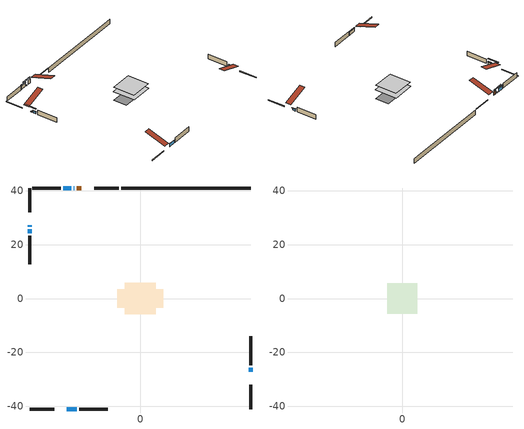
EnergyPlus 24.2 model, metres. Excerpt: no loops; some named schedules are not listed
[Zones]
conditioned space
 floor adiabatic (AdiabaticFloorConstruction): -5.8,-5.8 -5.8,5.8 5.8,5.8 5.8,-5.8 z0.86
 floor foundation (Slab1 construction): -8.59,-3.45 -8.59,3.45 8.59,3.45 8.59,-3.45 z-1.55
 wall outside (RimJoist1 construction): -8.06,41.03 -17.09,41.03 / -41.03,-41.03 -32,-41.03 / -41.03,41.03 -41.03,32 / 41.03,-41.03 41.03,-32 z0.86:1.16
 wall outside (AdiabaticWallConstruction 1): -21.82,41.03 -23.53,41.03 z0.86:2.89
 wall outside (AdiabaticWallConstruction): 41.03,-27.26 41.03,-25.68 / -41.03,25.79 -41.03,24.21 z0.86:1.9; -24.46,41.03 -24.74,41.03 / -41.03,27.26 -41.03,26.71 z0.86:1.23; -25.66,41.03 -28.53,41.03 z0.86:2.75; -27.26,-41.03 -23.6,-41.03 z0.86:2.47
 wall outside (Wall1 construction): -29.46,41.03 -40.1,41.03 / -22.67,-41.03 -12.02,-41.03 / -41.03,23.28 -41.03,12.63 / 41.03,-24.75 41.03,-14.11 z0.86:3.3
 wall foundation (FoundationWall1 construction): -7.13,41.03,-1.55 -7.13,41.03,0.86 36.22,41.03,0.86 36.22,41.03,0.8 41.03,41.03,0.8 41.03,41.03,-1.55
 window (WindowConstruction): 41.03,-27.26 41.03,-25.68 z0.86:1.9
 window (WindowConstruction 4): -24.46,41.03 -24.73,41.03 z0.86:1.22
 window (WindowConstruction 5): -41.03,27.26 -41.03,26.71 z0.86:1.22
 window (WindowConstruction 1): -25.66,41.03 -28.53,41.03 z0.86:2.75
 window (WindowConstruction 2): -27.26,-41.03 -23.6,-41.03 z0.86:2.47
 window (WindowConstruction 3): -41.03,25.79 -41.03,24.21 z0.86:1.9
 door (Door): -21.82,41.03 -23.53,41.03 z0.86:2.89
 ceiling adiabatic (AdiabaticFloorConstruction): 5.8,-5.8 5.8,5.8 -5.8,5.8 -5.8,-5.8 z0.86
attic - vented
 floor to conditioned space (Floor1 construction Reversed): -5.61,-5.61 -5.61,5.61 5.61,5.61 5.61,-5.61 z3.3
 roof outside (Roof1 construction): -20.9,41.03,3.3 -20.9,30.1,6.94 -18.01,30.1,6.94 -18.01,41.03,3.3; -28.19,-41.03,3.3 -28.19,-30.1,6.94 -31.07,-30.1,6.94 -31.07,-41.03,3.3; -41.03,28.19,3.3 -30.1,28.19,6.94 -30.1,31.07,6.94 -41.03,31.07,3.3; 41.03,-28.19,3.3 30.1,-28.19,6.94 30.1,-31.07,6.94 41.03,-31.07,3.3
shading: 41.03,-25.48 41.03,-27.46 41.44,-27.46 41.44,-25.48 z2.1; -27.4,41.03 -21.79,41.03 -21.79,41.44 -27.4,41.44 z3.89; -41.03,24.04 -41.03,29.93 -41.44,29.93 -41.44,24.04 z3.89; -28.73,41.03 -25.46,41.03 -25.46,41.44 -28.73,41.44 z2.95; -23.39,-41.03 -27.46,-41.03 -27.46,-41.44 -23.39,-41.44 z2.67; -41.03,24.01 -41.03,25.99 -41.44,25.99 -41.44,24.01 z2.1
[Building]
Building 1: Terrain=Suburbs
[Site:Location]
Winnipeg Intl AP_MB: Latitude {deg}=49.91; Longitude {deg}=-97.24; Time Zone {hr}=-6; Elevation {m}=239; Keep Site Location Information=Yes
[Site:GroundTemperature:Shallow]
-2.46526, -5.11642, -5.32873, -4.07063, 0.979979, 6.00706, 10.3653, 13.1261, 13.3606, 11.1152, 6.8681, 1.99523
[Site:WaterMainsTemperature]
Calculation Method=Schedule; Temperature Schedule=mains temperature schedule
[Material] Roughness=Rough; Thermal Absorptance=0.9
Name | Thickness {m} | Conductivity {W/m-K} | Density {kg/m3} | Specific Heat {J/kg-K} | Solar Absorptance | Visible Absorptance
asphalt or fiberglass shingles | 0.00635 | 0.162714 | 1121.4 | 1465.45 | 0.84 | 0.84
ceiling loosefill ins | 0.254 | 0.0480833 | 16.02 | 1046.75 | 0.7 | 0.7
ceiling stud and cavity | 0.1397 | 0.17909 | 65.682 | 1177.47 | 0.7 | 0.7
concrete 4.0 in. | 0.1016 | 1.803125 | 2242.8 | 837.4 | 0.7 | 0.7
concrete 8.0 in. | 0.2032 | 1.803125 | 2242.8 | 837.4 | 0.7 | 0.7
door material | 0.04445 | 0.053851 | 512.64 | 1214.23 | 0.7 | 0.7
exterior vertical ins | 0.0460229 | 0.029427 | 32.04 | 1214.23 | 0.7 | 0.7
floor covering | 0.0127 | 0.0433444 | 54.468 | 1339.84 | 0.6 | 0.6
floor rigid ins; wall rigid ins 1 | 0.512978 | 0.029427 | 32.04 | 1214.23 | 0.7 | 0.7
floor stud and cavity | 0.1397 | 1.75129 | 37.0049 | 1207.88 | 0.7 | 0.7
furniture material conditioned space 1 | 0.1524 | 0.115458 | 640.8 | 1214.23 | 0.6 | 0.6
gypsum board | 0.0127 | 0.160291 | 801 | 837.4 | 0.6 | 0.6
gypsum board 1 | 0.0127 | 0.160291 | 801 | 837.4 | 0.7 | 0.7
osb sheathing 0.5 in. | 0.0127 | 0.115458 | 512.64 | 1214.23 | 0.7 | 0.7
osb sheathing 0.75 in. | 0.01905 | 0.115458 | 512.64 | 1214.23 | 0.7 | 0.7
osb sheathing 2.0 in. | 0.0508 | 0.115458 | 512.64 | 1214.23 | 0.7 | 0.7
rim joist rigid ins; wall rigid ins | 0.051816 | 0.029427 | 32.04 | 1214.23 | 0.7 | 0.7
rim joist stud and cavity | 0.0508 | 0.0402046 | 125.044 | 1163.47 | 0.6 | 0.6
slab rigid ins | 0.00352504 | 0.029427 | 32.04 | 1214.23 | 0.7 | 0.7
wall stud and cavity | 0.1397 | 0.214432 | 139.0536 | 1170.24 | 0.7 | 0.7
wall stud and cavity 1 | 0.0889 | 0.380278 | 52.3479 | 1209.89 | 0.7 | 0.7
wall stud and cavity 2 | 0.0889 | 0.391764 | 83.0341 | 1211.67 | 0.7 | 0.7
wood siding | 0.0254 | 0.102417 | 544.68 | 1172.36 | 0.4 | 0.4
wood siding 1; wood siding 2; wood siding 3 | 0.0254 | 0.102417 | 544.68 | 1172.36 | 0.7 | 0.7
[WindowMaterial:SimpleGlazingSystem]
Name | U-Factor {W/m2-K} | Solar Heat Gain Coefficient
WindowMaterial | 2.29221 | 0.57
WindowMaterial 1 | 2.15367 | 0.62
WindowMaterial 2 | 2.18433 | 0.61
WindowMaterial 3 | 3.250655 | 0.43
[Construction]
AdiabaticFloorConstruction: floor stud and cavity, floor rigid ins, osb sheathing 0.75 in., floor covering
AdiabaticWallConstruction: wood siding 2, wall rigid ins 1, wall stud and cavity 1, gypsum board
AdiabaticWallConstruction 1: wood siding 3, wall rigid ins 1, wall stud and cavity 1, gypsum board
Door: door material
Floor1 construction Reversed: gypsum board, ceiling stud and cavity, ceiling loosefill ins
FoundationWall1 construction: concrete 8.0 in., gypsum board 1
furniture construction conditioned space 1: furniture material conditioned space 1
PartitionWallConstruction: gypsum board, wall stud and cavity 2, gypsum board
RimJoist1 construction: wood siding 1, rim joist rigid ins, osb sheathing 2.0 in., rim joist stud and cavity
Roof1 construction: asphalt or fiberglass shingles
Slab1 construction: slab rigid ins, concrete 4.0 in.
Wall1 construction: wood siding, wall rigid ins, osb sheathing 0.5 in., wall stud and cavity, gypsum board
WindowConstruction; WindowConstruction 3: WindowMaterial
WindowConstruction 1: WindowMaterial 1
WindowConstruction 2: WindowMaterial 2
WindowConstruction 4; WindowConstruction 5: WindowMaterial 3
[Zone] Multiplier=1; Part of Total Floor Area=Yes
Name | Volume {m3}
attic - vented | 74.5426
conditioned space | 632.7
[Space]
Name | Zone | Volume {m3}
attic - vented 1 | attic - vented | 74.5426
conditioned space 1 | conditioned space | 632.7
[ZoneInfiltration:EffectiveLeakageArea]
infil attic - vented 1: Zone or Space=attic - vented 1; Schedule=Always On Discrete; Effective Air Leakage Area {cm2}=4200; Stack Coefficient=0.000253424; Wind Coefficient=1.07558e-05
[ZoneMixing]
whole house fan mix: Zone or Space=attic - vented; Schedule=Always On Continuous; Design Flow Rate Calculation Method=Flow/Zone; Design Flow Rate {m3/s}=0; Source Zone or Space=conditioned space
[SurfaceProperty:ExposedFoundationPerimeter]
Slab1: Exposed Perimeter Calculation Method=TotalExposedPerimeter; Total Exposed Perimeter {m}=48.158
[InternalMass] Zone or ZoneList=conditioned space; Space or SpaceList=conditioned space 1
Name | Construction | Surface Area {m2}
furniture mass conditioned space 1 | furniture construction conditioned space 1 | 101.24
partition wall mass | PartitionWallConstruction | 253.1
[Lights]
interior lighting: Zone or ZoneList or Space or SpaceList=conditioned space 1; Schedule=interior lighting schedule; Design Level Calculation Method=LightingLevel; Lighting Level {W}=343.2; Return Air Fraction=0; Fraction Radiant=0.6; Fraction Visible=0.2; Fraction Replaceable=1
[People]
occupants: Zone or ZoneList or Space or SpaceList=conditioned space 1; Number of People Schedule=occupants schedule; Number of People Calculation Method=People; Number of People=3; Fraction Radiant=0.314171; Sensible Heat Fraction=0.56303; Activity Level Schedule=occupants activity schedule; Carbon Dioxide Generation Rate {m3/s-W}=0; Enable ASHRAE 55 Comfort Warnings=No; Mean Radiant Temperature Calculation Type=EnclosureAveraged
[ElectricEquipment] Zone or ZoneList or Space or SpaceList=conditioned space 1; Design Level Calculation Method=EquipmentLevel
Name | Schedule | Design Level {W} | Fraction Latent | Fraction Radiant | Fraction Lost
clothes dryer | clothes dryer schedule | 140.772 | 0.015 | 0.081 | 0.85
clothes washer | clothes washer schedule | 32.1985 | 0.03 | 0.162 | 0.7
cooking range | cooking range schedule | 215.147 | 0.08 | 0.432 | 0.2
dishwasher | dishwasher schedule | 66.8632 | 0.3 | 0.18 | 0.4
fridge | fridge schedule | 72.9452 | 0 | 0.6 | 0
mech vent house fan | mech vent house fan schedule | 125 | 0 | 0 | 0.5
mech vent house fan cfis | mech vent house fan cfis schedule | 0 | 0 | 0 | 0
misc plug loads | misc plug loads schedule | 494.7 | 0.045 | 0.513 | 0.1
whole house fan | Always On Discrete | 0 | 0 | 0 | 1
[OtherEquipment] Zone or ZoneList or Space or SpaceList=conditioned space 1; Design Level Calculation Method=EquipmentLevel
Name | Fuel Type | Schedule | Design Level {W} | Fraction Latent | Fraction Radiant | Fraction Lost
clothes dryer 1 | Electricity | clothes dryer schedule | 0 | 0.015 | 0.081 | 0.85
cooking range 1 | Electricity | cooking range schedule | 0 | 0.08 | 0.432 | 0.2
general water use latent | None | general water use schedule | 62.594 | 1 | 0 | 0
general water use sensible | None | general water use schedule | -61.6891 | 0 | 0.6 | 0
mech vent house fan latent load | None | Always On Discrete | 0 | 1 | 0 | 0
mech vent house fan sensible load | None | Always On Discrete | 0 | 0 | 0 | 0
water heater energy adjustment1 | Electricity | Always On Discrete | 0.01 | 0 | 0 | 1
[ZoneInfiltration:DesignFlowRate] Zone or ZoneList or Space or SpaceList=conditioned space 1; Schedule=Always On Discrete; Design Flow Rate Calculation Method=Flow/Zone; Design Flow Rate {m3/s}=0
infil flow; natural vent flow; whole house fan flow
[AvailabilityManager:Scheduled]
central ac and furnace airloop Availability Manager: Schedule=Always On Discrete
[Foundation:Kiva]
Foundation Kiva 1: Initial Indoor Air Temperature {C}=21; Wall Height Above Grade {m}=0.859993; Wall Depth Below Slab {m}=0.2032; Custom Block Material Name 1=exterior vertical ins; Custom Block Depth 1 {m}=2.40999; Custom Block X Position 1 {m}=0.2159; Custom Block Z Position 1 {m}=0
[Foundation:Kiva:Settings]
Soil Conductivity {W/m-K}=0.849921; Soil Density {kg/m3}=1842.3; Soil Specific Heat {J/kg-K}=418.7; Ground Solar Absorptivity=0.9; Ground Thermal Absorptivity=0.9; Ground Surface Roughness {m}=0.03; Far-Field Width {m}=40; Deep-Ground Boundary Condition=ZeroFlux; Deep-Ground Depth {m}=40; Minimum Cell Dimension {m}=0.2; Maximum Cell Growth Coefficient=3; Simulation Timestep=Timestep
[Exterior:Lights]
exterior lighting: Schedule=exterior lighting schedule; Design Level {W}=75.6
[EnergyManagementSystem:GlobalVariable]
central_ac_and_furnace_airloop_Fan_RTF
infil_program_Qfan
infil_program_Qinf
natural_vent_program_Qnv
natural_vent_program_Qwhf
[EnergyManagementSystem:Sensor]
Name | Output:Variable or Output:Meter Index Key | Output:Variable or Output:Meter
airflow_gain | infil flow | Infiltration Sensible Heat Gain Energy
airflow_gain_1 | natural vent flow | Infiltration Sensible Heat Gain Energy
airflow_gain_2 | whole house fan flow | Infiltration Sensible Heat Gain Energy
airflow_loss | infil flow | Infiltration Sensible Heat Loss Energy
airflow_loss_1 | natural vent flow | Infiltration Sensible Heat Loss Energy
airflow_loss_2 | whole house fan flow | Infiltration Sensible Heat Loss Energy
clg_load_cond |  | Cooling:EnergyTransfer:Zone:CONDITIONED SPACE
clg_sp_s; clg_sp_s_1 | cooling setpoint | Schedule Value
clothes_dryer_exhaust_0_sch_s | clothes dryer exhaust 0 schedule | Schedule Value
cool_season | cooling season schedule | Schedule Value
htg_load_cond |  | Heating:EnergyTransfer:Zone:CONDITIONED SPACE
htg_sp_s; htg_sp_s_1 | heating setpoint | Schedule Value
ig_ee_conv | clothes dryer | Electric Equipment Convective Heating Energy
ig_ee_conv_2 | cooking range | Electric Equipment Convective Heating Energy
ig_ee_conv_4 | fridge | Electric Equipment Convective Heating Energy
ig_ee_conv_5 | misc plug loads | Electric Equipment Convective Heating Energy
ig_ee_conv_6 | whole house fan | Electric Equipment Convective Heating Energy
ig_ee_rad | clothes dryer | Electric Equipment Radiant Heating Energy
ig_ee_rad_2 | cooking range | Electric Equipment Radiant Heating Energy
ig_ee_rad_4 | fridge | Electric Equipment Radiant Heating Energy
ig_ee_rad_5 | misc plug loads | Electric Equipment Radiant Heating Energy
ig_ee_rad_6 | whole house fan | Electric Equipment Radiant Heating Energy
ig_lgt_conv | interior lighting | Lights Convective Heating Energy
ig_lgt_rad | interior lighting | Lights Radiant Heating Energy
ig_lgt_vis | interior lighting | Lights Visible Radiation Heating Energy
ig_oe_conv | clothes dryer 1 | Other Equipment Convective Heating Energy
ig_oe_conv_1 | cooking range 1 | Other Equipment Convective Heating Energy
ig_oe_conv_2 | general water use latent | Other Equipment Convective Heating Energy
ig_oe_conv_3 | general water use sensible | Other Equipment Convective Heating Energy
ig_oe_conv_4 | water heater energy adjustment1 | Other Equipment Convective Heating Energy
ig_oe_rad | clothes dryer 1 | Other Equipment Radiant Heating Energy
ig_oe_rad_1 | cooking range 1 | Other Equipment Radiant Heating Energy
ig_oe_rad_2 | general water use latent | Other Equipment Radiant Heating Energy
ig_oe_rad_3 | general water use sensible | Other Equipment Radiant Heating Energy
ig_oe_rad_4 | water heater energy adjustment1 | Other Equipment Radiant Heating Energy
ig_ppl_conv | occupants | People Convective Heating Energy
ig_ppl_rad | occupants | People Radiant Heating Energy
im_conv | furniture mass conditioned space 1 | Surface Inside Face Convection Heat Gain Energy
im_conv_1 | partition wall mass | Surface Inside Face Convection Heat Gain Energy
im_ig | furniture mass conditioned space 1 | Surface Inside Face Internal Gains Radiation Heat Gain Energy
im_ig_1 | partition wall mass | Surface Inside Face Internal Gains Radiation Heat Gain Energy
im_lgt | furniture mass conditioned space 1 | Surface Inside Face Lights Radiation Heat Gain Energy
im_lgt_1 | partition wall mass | Surface Inside Face Lights Radiation Heat Gain Energy
im_sol | furniture mass conditioned space 1 | Surface Inside Face Solar Radiation Heat Gain Energy
im_sol_1 | partition wall mass | Surface Inside Face Solar Radiation Heat Gain Energy
im_surf | furniture mass conditioned space 1 | Surface Inside Face Net Surface Thermal Radiation Heat Gain Energy
im_surf_1 | partition wall mass | Surface Inside Face Net Surface Thermal Radiation Heat Gain Energy
mv_conv | mech vent house fan | Electric Equipment Convective Heating Energy
mv_conv_1 | mech vent house fan cfis | Electric Equipment Convective Heating Energy
mv_conv_2 | mech vent house fan latent load | Other Equipment Convective Heating Energy
mv_conv_3 | mech vent house fan sensible load | Other Equipment Convective Heating Energy
mv_rad | mech vent house fan | Electric Equipment Radiant Heating Energy
mv_rad_1 | mech vent house fan cfis | Electric Equipment Radiant Heating Energy
mv_rad_2 | mech vent house fan latent load | Other Equipment Radiant Heating Energy
mv_rad_3 | mech vent house fan sensible load | Other Equipment Radiant Heating Energy
natural_vent_s | natural vent schedule | Schedule Value
out_pb_s |  | Site Outdoor Air Barometric Pressure
out_wt_s |  | Site Outdoor Air Humidity Ratio
site_vw_s |  | Site Wind Speed
ss_back_out | Window1 | Surface Window Shortwave from Zone Back Out Window Heat Transfer Rate
ss_back_out_1 | Window10 | Surface Window Shortwave from Zone Back Out Window Heat Transfer Rate
ss_back_out_2 | Window11 | Surface Window Shortwave from Zone Back Out Window Heat Transfer Rate
ss_back_out_3 | Window3 | Surface Window Shortwave from Zone Back Out Window Heat Transfer Rate
ss_back_out_4 | Window5 | Surface Window Shortwave from Zone Back Out Window Heat Transfer Rate
ss_back_out_5 | Window8 | Surface Window Shortwave from Zone Back Out Window Heat Transfer Rate
ss_conv | Door1 | Surface Inside Face Convection Heat Gain Energy
ss_conv_1 | Window1 | Surface Inside Face Convection Heat Gain Energy
ss_conv_2 | Window10 | Surface Inside Face Convection Heat Gain Energy
ss_conv_3 | Window11 | Surface Inside Face Convection Heat Gain Energy
ss_conv_4 | Window3 | Surface Inside Face Convection Heat Gain Energy
ss_conv_5 | Window5 | Surface Inside Face Convection Heat Gain Energy
ss_conv_6 | Window8 | Surface Inside Face Convection Heat Gain Energy
ss_ig | Door1 | Surface Inside Face Internal Gains Radiation Heat Gain Energy
ss_ig_1 | Window1 | Surface Inside Face Internal Gains Radiation Heat Gain Energy
ss_ig_2 | Window10 | Surface Inside Face Internal Gains Radiation Heat Gain Energy
ss_ig_3 | Window11 | Surface Inside Face Internal Gains Radiation Heat Gain Energy
ss_ig_4 | Window3 | Surface Inside Face Internal Gains Radiation Heat Gain Energy
ss_ig_5 | Window5 | Surface Inside Face Internal Gains Radiation Heat Gain Energy
ss_ig_6 | Window8 | Surface Inside Face Internal Gains Radiation Heat Gain Energy
ss_lgt | Door1 | Surface Inside Face Lights Radiation Heat Gain Energy
ss_sol | Door1 | Surface Inside Face Solar Radiation Heat Gain Energy
ss_surf | Door1 | Surface Inside Face Net Surface Thermal Radiation Heat Gain Energy
ss_surf_1 | Window1 | Surface Inside Face Net Surface Thermal Radiation Heat Gain Energy
ss_surf_2 | Window10 | Surface Inside Face Net Surface Thermal Radiation Heat Gain Energy
ss_surf_3 | Window11 | Surface Inside Face Net Surface Thermal Radiation Heat Gain Energy
ss_surf_4 | Window3 | Surface Inside Face Net Surface Thermal Radiation Heat Gain Energy
ss_surf_5 | Window5 | Surface Inside Face Net Surface Thermal Radiation Heat Gain Energy
ss_surf_6 | Window8 | Surface Inside Face Net Surface Thermal Radiation Heat Gain Energy
ss_trans_in | Window1 | Surface Window Transmitted Solar Radiation Rate
ss_trans_in_1 | Window10 | Surface Window Transmitted Solar Radiation Rate
ss_trans_in_2 | Window11 | Surface Window Transmitted Solar Radiation Rate
ss_trans_in_3 | Window3 | Surface Window Transmitted Solar Radiation Rate
ss_trans_in_4 | Window5 | Surface Window Transmitted Solar Radiation Rate
ss_trans_in_5 | Window8 | Surface Window Transmitted Solar Radiation Rate
ss_trans_out | Window1 | Surface Inside Face Initial Transmitted Diffuse Transmitted Out Window Solar Radiation Rate
ss_trans_out_1 | Window10 | Surface Inside Face Initial Transmitted Diffuse Transmitted Out Window Solar Radiation Rate
ss_trans_out_2 | Window11 | Surface Inside Face Initial Transmitted Diffuse Transmitted Out Window Solar Radiation Rate
ss_trans_out_3 | Window3 | Surface Inside Face Initial Transmitted Diffuse Transmitted Out Window Solar Radiation Rate
ss_trans_out_4 | Window5 | Surface Inside Face Initial Transmitted Diffuse Transmitted Out Window Solar Radiation Rate
ss_trans_out_5 | Window8 | Surface Inside Face Initial Transmitted Diffuse Transmitted Out Window Solar Radiation Rate
s_conv | Floor1 | Surface Inside Face Convection Heat Gain Energy
s_conv_1 | FoundationWall1 | Surface Inside Face Convection Heat Gain Energy
s_conv_10 | Wall1:180 | Surface Inside Face Convection Heat Gain Energy
s_conv_11 | Wall1:270 | Surface Inside Face Convection Heat Gain Energy
s_conv_12 | Wall1:90 | Surface Inside Face Convection Heat Gain Energy
s_conv_2 | inferred conditioned ceiling | Surface Inside Face Convection Heat Gain Energy
s_conv_3 | inferred conditioned floor | Surface Inside Face Convection Heat Gain Energy
s_conv_4 | RimJoist1:0 | Surface Inside Face Convection Heat Gain Energy
s_conv_5 | RimJoist1:180 | Surface Inside Face Convection Heat Gain Energy
s_conv_6 | RimJoist1:270 | Surface Inside Face Convection Heat Gain Energy
s_conv_7 | RimJoist1:90 | Surface Inside Face Convection Heat Gain Energy
s_conv_8 | Slab1 | Surface Inside Face Convection Heat Gain Energy
s_conv_9 | Wall1:0 | Surface Inside Face Convection Heat Gain Energy
s_ig | Floor1 | Surface Inside Face Internal Gains Radiation Heat Gain Energy
s_ig_1 | FoundationWall1 | Surface Inside Face Internal Gains Radiation Heat Gain Energy
s_ig_10 | Wall1:180 | Surface Inside Face Internal Gains Radiation Heat Gain Energy
s_ig_11 | Wall1:270 | Surface Inside Face Internal Gains Radiation Heat Gain Energy
s_ig_12 | Wall1:90 | Surface Inside Face Internal Gains Radiation Heat Gain Energy
s_ig_2 | inferred conditioned ceiling | Surface Inside Face Internal Gains Radiation Heat Gain Energy
s_ig_3 | inferred conditioned floor | Surface Inside Face Internal Gains Radiation Heat Gain Energy
s_ig_4 | RimJoist1:0 | Surface Inside Face Internal Gains Radiation Heat Gain Energy
s_ig_5 | RimJoist1:180 | Surface Inside Face Internal Gains Radiation Heat Gain Energy
s_ig_6 | RimJoist1:270 | Surface Inside Face Internal Gains Radiation Heat Gain Energy
s_ig_7 | RimJoist1:90 | Surface Inside Face Internal Gains Radiation Heat Gain Energy
s_ig_8 | Slab1 | Surface Inside Face Internal Gains Radiation Heat Gain Energy
s_ig_9 | Wall1:0 | Surface Inside Face Internal Gains Radiation Heat Gain Energy
s_lgt | Floor1 | Surface Inside Face Lights Radiation Heat Gain Energy
s_lgt_1 | FoundationWall1 | Surface Inside Face Lights Radiation Heat Gain Energy
s_lgt_10 | Wall1:180 | Surface Inside Face Lights Radiation Heat Gain Energy
s_lgt_11 | Wall1:270 | Surface Inside Face Lights Radiation Heat Gain Energy
s_lgt_12 | Wall1:90 | Surface Inside Face Lights Radiation Heat Gain Energy
s_lgt_2 | inferred conditioned ceiling | Surface Inside Face Lights Radiation Heat Gain Energy
s_lgt_3 | inferred conditioned floor | Surface Inside Face Lights Radiation Heat Gain Energy
s_lgt_4 | RimJoist1:0 | Surface Inside Face Lights Radiation Heat Gain Energy
s_lgt_5 | RimJoist1:180 | Surface Inside Face Lights Radiation Heat Gain Energy
s_lgt_6 | RimJoist1:270 | Surface Inside Face Lights Radiation Heat Gain Energy
s_lgt_7 | RimJoist1:90 | Surface Inside Face Lights Radiation Heat Gain Energy
s_lgt_8 | Slab1 | Surface Inside Face Lights Radiation Heat Gain Energy
s_lgt_9 | Wall1:0 | Surface Inside Face Lights Radiation Heat Gain Energy
s_sol | Floor1 | Surface Inside Face Solar Radiation Heat Gain Energy
s_sol_1 | FoundationWall1 | Surface Inside Face Solar Radiation Heat Gain Energy
s_sol_10 | Wall1:180 | Surface Inside Face Solar Radiation Heat Gain Energy
s_sol_11 | Wall1:270 | Surface Inside Face Solar Radiation Heat Gain Energy
s_sol_12 | Wall1:90 | Surface Inside Face Solar Radiation Heat Gain Energy
s_sol_2 | inferred conditioned ceiling | Surface Inside Face Solar Radiation Heat Gain Energy
s_sol_3 | inferred conditioned floor | Surface Inside Face Solar Radiation Heat Gain Energy
s_sol_4 | RimJoist1:0 | Surface Inside Face Solar Radiation Heat Gain Energy
s_sol_5 | RimJoist1:180 | Surface Inside Face Solar Radiation Heat Gain Energy
s_sol_6 | RimJoist1:270 | Surface Inside Face Solar Radiation Heat Gain Energy
s_sol_7 | RimJoist1:90 | Surface Inside Face Solar Radiation Heat Gain Energy
s_sol_8 | Slab1 | Surface Inside Face Solar Radiation Heat Gain Energy
s_sol_9 | Wall1:0 | Surface Inside Face Solar Radiation Heat Gain Energy
s_surf | Floor1 | Surface Inside Face Net Surface Thermal Radiation Heat Gain Energy
s_surf_1 | FoundationWall1 | Surface Inside Face Net Surface Thermal Radiation Heat Gain Energy
s_surf_10 | Wall1:180 | Surface Inside Face Net Surface Thermal Radiation Heat Gain Energy
s_surf_11 | Wall1:270 | Surface Inside Face Net Surface Thermal Radiation Heat Gain Energy
s_surf_12 | Wall1:90 | Surface Inside Face Net Surface Thermal Radiation Heat Gain Energy
s_surf_2 | inferred conditioned ceiling | Surface Inside Face Net Surface Thermal Radiation Heat Gain Energy
s_surf_3 | inferred conditioned floor | Surface Inside Face Net Surface Thermal Radiation Heat Gain Energy
s_surf_4 | RimJoist1:0 | Surface Inside Face Net Surface Thermal Radiation Heat Gain Energy
s_surf_5 | RimJoist1:180 | Surface Inside Face Net Surface Thermal Radiation Heat Gain Energy
s_surf_6 | RimJoist1:270 | Surface Inside Face Net Surface Thermal Radiation Heat Gain Energy
s_surf_7 | RimJoist1:90 | Surface Inside Face Net Surface Thermal Radiation Heat Gain Energy
s_surf_8 | Slab1 | Surface Inside Face Net Surface Thermal Radiation Heat Gain Energy
s_surf_9 | Wall1:0 | Surface Inside Face Net Surface Thermal Radiation Heat Gain Energy
[EnergyManagementSystem:Actuator]
Name | Actuated Component Unique | Actuated Component Type | Actuated Component Control Type
fridge_schedule_act | fridge schedule | Schedule:Constant | Schedule Value
infil_flow_act | infil flow | Zone Infiltration | Air Exchange Flow Rate
mech_vent_house_fan_cfis_act | mech vent house fan cfis | ElectricEquipment | Electricity Rate
mech_vent_house_fan_latent_load_act | mech vent house fan latent load | OtherEquipment | Power Level
mech_vent_house_fan_sensible_load_act | mech vent house fan sensible load | OtherEquipment | Power Level
natural_vent_flow_act | natural vent flow | Zone Infiltration | Air Exchange Flow Rate
water_heater_ec_adj_act | water heater energy adjustment1 | OtherEquipment | Power Level
whole_house_fan_act | whole house fan | ElectricEquipment | Electricity Rate
whole_house_fan_flow_act | whole house fan flow | Zone Infiltration | Air Exchange Flow Rate
whole_house_fan_mix_act | whole house fan mix | ZoneMixing | Air Exchange Flow Rate
[EnergyManagementSystem:Program]
central_ac_and_furnace_supply_fan_disaggregate_program: Set central_ac_and_furnace_supply_fan_clg = 0; If central_ac_and_furnace_clg_coil_s > 0; Set central_ac_and_furnace_supply_fan_clg = central_ac_and_furnace_supply_fan_s; EndIf
central_ac_and_furnace_supply_fan_disaggregate_program_1: Set central_ac_and_furnace_supply_fan_primary_htg = 0; If central_ac_and_furnace_htg_coil_s > 0; Set central_ac_and_furnace_supply_fan_primary_htg = central_ac_and_furnace_supply_fan_s_1; EndIf
